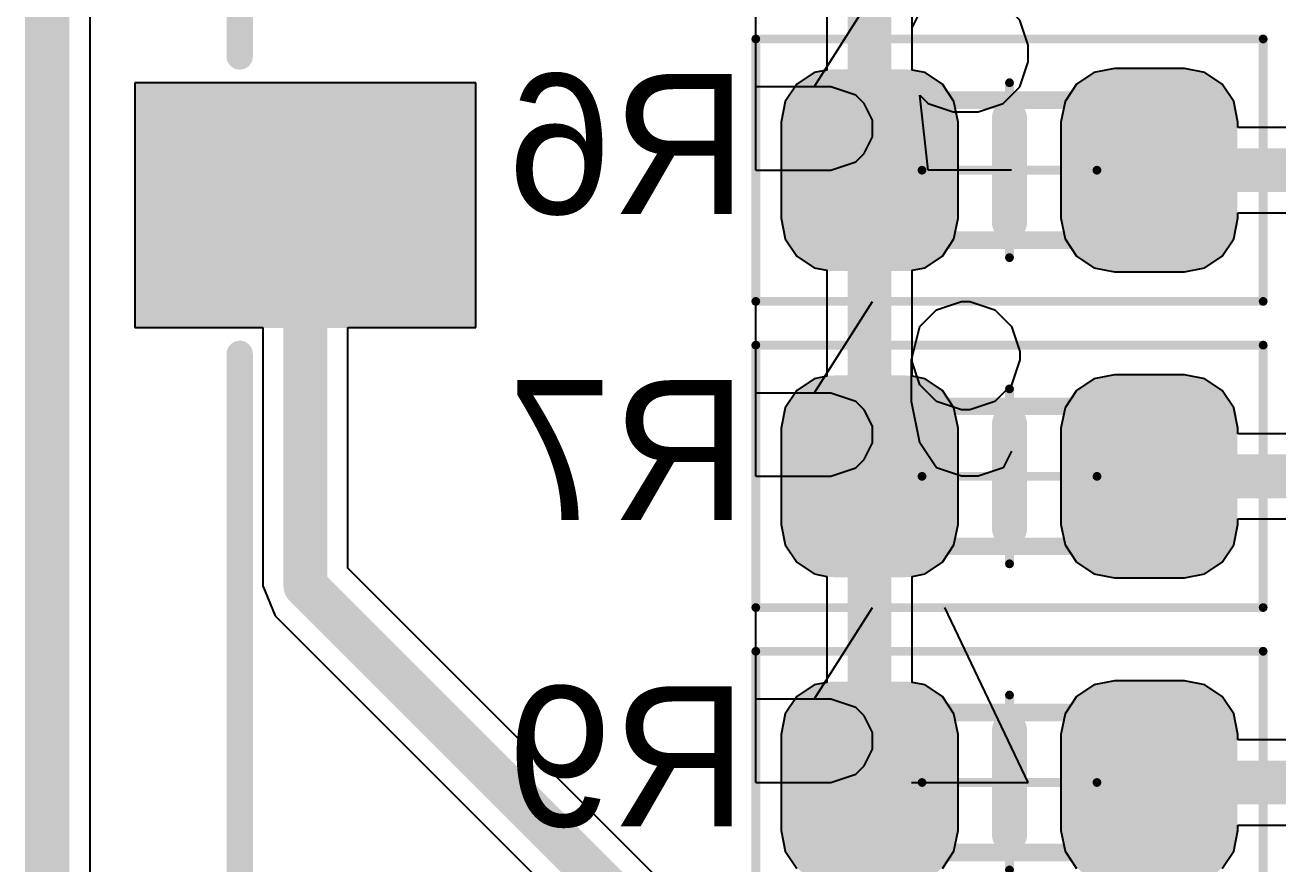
# Model space of a CAD drawing. Header units: millimetres. Extents: x 147.1 to 177.7, y 27.4 to 66.7.
# Drawn here: x 147.07 to 154.23, y 42.03 to 46.83 of the extents above; entities that cross this region are included whole.
import ezdxf

# ---------------------------------------------------------------- set-up
doc = ezdxf.new("R2010")
doc.units = ezdxf.units.MM
for name, color, linetype in [('BottomLayer', 5, 'Continuous'), ('BottomOverlay', 54, 'Continuous'), ('BottomPaste', 16, 'Continuous'), ('BottomSolder', 6, 'Continuous'), ('KeepOutLayer', 6, 'Continuous'), ('Mechanical1', 6, 'Continuous'), ('Mechanical15', 56, 'Continuous'), ('Mechanical6', 56, 'Continuous'), ('TopLayer', 1, 'Continuous'), ('TopOverlay', 2, 'Continuous'), ('TopPaste', 8, 'Continuous'), ('TopSolder', 216, 'Continuous')]:
    doc.layers.add(name, color=color, linetype=linetype)

# ---------------------------------------------------------------- blocks, each defined once
blk = doc.blocks.new('A______104H_TDA0_R01_2')
at = {"layer": 'TopLayer'}
blk.add_solid([(1.24998734, 17.60001052), (1.24998734, 18.80000812), (-0.5000117, 17.60001052), (-0.5000117, 18.80000812)], dxfattribs=at)
at = {"layer": 'TopOverlay', "const_width": 0.1499997}
for points in [[(-1.778e-05, 19.04999492), (-1.778e-05, 28.39998892)], [(-1.778e-05, 10.14998732), (-1.778e-05, 17.35002372)]]:
    blk.add_lwpolyline(points, dxfattribs=at)
at = {"layer": 'TopOverlay', "const_width": 0.07499858}
for points in [[(-0.03751834, 19.04999492, 1), (0.03748278, 19.04999492, 1)], [(-0.03751834, 17.35002372, 1), (0.03748278, 17.35002372, 1)]]:
    blk.add_lwpolyline(points, format="xyb", close=True, dxfattribs=at)
at = {"layer": 'TopPaste'}
blk.add_solid([(1.24998734, 17.60001052), (1.24998734, 18.80000812), (-0.5000117, 17.60001052), (-0.5000117, 18.80000812)], dxfattribs=at)
at = {"layer": 'TopSolder'}
blk.add_solid([(1.35158734, 17.49841052), (1.35158734, 18.90160812), (-0.6016117, 17.49841052), (-0.6016117, 18.90160812)], dxfattribs=at)
blk = doc.blocks.new('RESC1608X45_0603__B_16')
at = {"layer": 'BottomLayer', "const_width": 0.1999996}
for points in [[(-1.10002066, 0.2749804, 1), (-0.9000210599999999, 0.2749804, 1)], [(-0.70002146, 0.2749804, 1), (-0.5000218599999999, 0.2749804, 1)], [(0.49997614, 0.2749804, 1), (0.69997574, 0.2749804, 1)], [(0.8999753399999999, 0.2749804, 1), (1.09997494, 0.2749804, 1)], [(-1.10002066, -0.27502104, 1), (-0.9000210599999999, -0.27502104, 1)], [(-0.70002146, -0.27502104, 1), (-0.5000218599999999, -0.27502104, 1)], [(0.49997614, -0.27502104, 1), (0.69997574, -0.27502104, 1)], [(0.8999753399999999, -0.27502104, 1), (1.09997494, -0.27502104, 1)]]:
    blk.add_lwpolyline(points, format="xyb", close=True, dxfattribs=at)
at = {"layer": 'BottomLayer'}
for points in [[(-1.00002086, 0.47498), (-1.00002086, -0.47502064), (-0.60002166, 0.47498), (-0.60002166, -0.47502064)], [(0.59997594, 0.47498), (0.59997594, -0.47502064), (0.99997514, 0.47498), (0.99997514, -0.47502064)], [(-1.20002046, 0.2749804), (-1.20002046, -0.27502104), (-0.40002206, 0.2749804), (-0.40002206, -0.27502104)], [(0.39997634, 0.2749804), (0.39997634, -0.27502104), (1.19997474, 0.2749804), (1.19997474, -0.27502104)]]:
    blk.add_solid(points, dxfattribs=at)
at = {"layer": 'BottomOverlay', "const_width": 0.1999996}
blk.add_lwpolyline([(-2.286e-05, 0.30000448), (-2.286e-05, -0.29999432)], dxfattribs=at)
at = {"layer": 'BottomOverlay', "const_width": 0.0999998}
for points in [[(-0.05002276, 0.30000448, 1), (0.04997704, 0.30000448, 1)], [(-0.05002276, -0.29999432, 1), (0.04997704, -0.29999432, 1)]]:
    blk.add_lwpolyline(points, format="xyb", close=True, dxfattribs=at)
at = {"layer": 'BottomPaste', "const_width": 0.17499838}
for points in [[(-1.08751878, 0.2749804, 1), (-0.9125229399999999, 0.2749804, 1)], [(-0.6875195799999999, 0.2749804, 1), (-0.51252374, 0.2749804, 1)], [(0.51247802, 0.2749804, 1), (0.68747386, 0.2749804, 1)], [(0.91247722, 0.2749804, 1), (1.08747306, 0.2749804, 1)], [(-1.08751878, -0.27502104, 1), (-0.9125229399999999, -0.27502104, 1)], [(-0.6875195799999999, -0.27502104, 1), (-0.51252374, -0.27502104, 1)], [(0.51247802, -0.27502104, 1), (0.68747386, -0.27502104, 1)], [(0.91247722, -0.27502104, 1), (1.08747306, -0.27502104, 1)]]:
    blk.add_lwpolyline(points, format="xyb", close=True, dxfattribs=at)
at = {"layer": 'BottomPaste'}
for points in [[(-1.00002086, 0.44997878), (-1.00002086, -0.4500194199999999), (-0.60002166, 0.44997878), (-0.60002166, -0.4500194199999999)], [(0.59997594, 0.44997878), (0.59997594, -0.4500194199999999), (0.99997514, 0.44997878), (0.99997514, -0.4500194199999999)], [(-1.17501924, 0.2749804), (-1.17501924, -0.27502104), (-0.42502328, 0.2749804), (-0.42502328, -0.27502104)], [(0.42497756, 0.2749804), (0.42497756, -0.27502104), (1.17497352, 0.2749804), (1.17497352, -0.27502104)]]:
    blk.add_solid(points, dxfattribs=at)
at = {"layer": 'BottomSolder', "const_width": 0.3015996}
for points in [[(-1.15082066, 0.2749804, 1), (-0.84922106, 0.2749804, 1)], [(-0.7508214599999999, 0.2749804, 1), (-0.44922186, 0.2749804, 1)], [(0.44917614, 0.2749804, 1), (0.7507757399999999, 0.2749804, 1)], [(0.84917534, 0.2749804, 1), (1.15077494, 0.2749804, 1)], [(-1.15082066, -0.27502104, 1), (-0.84922106, -0.27502104, 1)], [(-0.7508214599999999, -0.27502104, 1), (-0.44922186, -0.27502104, 1)], [(0.44917614, -0.27502104, 1), (0.7507757399999999, -0.27502104, 1)], [(0.84917534, -0.27502104, 1), (1.15077494, -0.27502104, 1)]]:
    blk.add_lwpolyline(points, format="xyb", close=True, dxfattribs=at)
at = {"layer": 'BottomSolder'}
for points in [[(-1.00002086, 0.57658), (-1.00002086, -0.57662064), (-0.60002166, 0.57658), (-0.60002166, -0.57662064)], [(0.59997594, 0.57658), (0.59997594, -0.57662064), (0.99997514, 0.57658), (0.99997514, -0.57662064)], [(-1.30162046, 0.2749804), (-1.30162046, -0.27502104), (-0.29842206, 0.2749804), (-0.29842206, -0.27502104)], [(0.29837634, 0.2749804), (0.29837634, -0.27502104), (1.30157474, 0.2749804), (1.30157474, -0.27502104)]]:
    blk.add_solid(points, dxfattribs=at)
at = {"layer": 'Mechanical1', "const_width": 0.0999998}
for points in [[(0.7999755399999999, 0.39997888), (-0.80002126, 0.39997888)], [(0.7999755399999999, 0.39997888), (-0.80002126, 0.39997888)], [(-0.80002126, 0.39997888), (-0.80002126, -0.40001952)], [(-0.80002126, 0.39997888), (-0.80002126, -0.40001952)], [(0.7999755399999999, 0.39997888), (0.7999755399999999, -0.40001952)], [(0.7999755399999999, 0.39997888), (0.7999755399999999, -0.40001952)], [(0.7999755399999999, -0.40001952), (-0.80002126, -0.40001952)], [(0.7999755399999999, -0.40001952), (-0.80002126, -0.40001952)]]:
    blk.add_lwpolyline(points, dxfattribs=at)
at = {"layer": 'Mechanical1', "const_width": 0.0499999}
for points in [[(-0.82501994, 0.39997888, 1), (-0.7750225799999999, 0.39997888, 1)], [(-0.82501994, 0.39997888, 1), (-0.7750225799999999, 0.39997888, 1)], [(-0.82501994, 0.39997888, 1), (-0.7750225799999999, 0.39997888, 1)], [(-0.82501994, 0.39997888, 1), (-0.7750225799999999, 0.39997888, 1)], [(0.77497686, 0.39997888, 1), (0.82497422, 0.39997888, 1)], [(0.77497686, 0.39997888, 1), (0.82497422, 0.39997888, 1)], [(0.77497686, 0.39997888, 1), (0.82497422, 0.39997888, 1)], [(0.77497686, 0.39997888, 1), (0.82497422, 0.39997888, 1)], [(-0.82501994, -0.40001952, 1), (-0.7750225799999999, -0.40001952, 1)], [(-0.82501994, -0.40001952, 1), (-0.7750225799999999, -0.40001952, 1)], [(-0.82501994, -0.40001952, 1), (-0.7750225799999999, -0.40001952, 1)], [(-0.82501994, -0.40001952, 1), (-0.7750225799999999, -0.40001952, 1)], [(0.77497686, -0.40001952, 1), (0.82497422, -0.40001952, 1)], [(0.77497686, -0.40001952, 1), (0.82497422, -0.40001952, 1)], [(0.77497686, -0.40001952, 1), (0.82497422, -0.40001952, 1)], [(0.77497686, -0.40001952, 1), (0.82497422, -0.40001952, 1)]]:
    blk.add_lwpolyline(points, format="xyb", close=True, dxfattribs=at)
at = {"layer": 'Mechanical15', "const_width": 0.0499999}
for points in [[(1.45001234, 0.7499908799999999), (-1.45000726, 0.7499908799999999)], [(-1.45000726, 0.7499908799999999), (-1.45000726, -0.7499807199999999)], [(1.45001234, 0.7499908799999999), (1.45001234, -0.7499807199999999)], [(-2.286e-05, 0.50000408), (-2.286e-05, -0.49999392)], [(0.50000154, -2.032e-05), (-0.49999646, -2.032e-05)], [(1.45001234, -0.7499807199999999), (-1.45000726, -0.7499807199999999)]]:
    blk.add_lwpolyline(points, dxfattribs=at)
at = {"layer": 'Mechanical15', "const_width": 0.02499868}
for points in [[(-1.4625066, 0.7499908799999999, 1), (-1.43750792, 0.7499908799999999, 1)], [(-1.4625066, 0.7499908799999999, 1), (-1.43750792, 0.7499908799999999, 1)], [(1.437513, 0.7499908799999999, 1), (1.46251168, 0.7499908799999999, 1)], [(1.437513, 0.7499908799999999, 1), (1.46251168, 0.7499908799999999, 1)], [(-0.0125222, 0.50000408, 1), (0.01247648, 0.50000408, 1)], [(-0.5124958, -2.032e-05, 1), (-0.48749712, -2.032e-05, 1)], [(0.4875022, -2.032e-05, 1), (0.5125008799999999, -2.032e-05, 1)], [(-0.0125222, -0.49999392, 1), (0.01247648, -0.49999392, 1)], [(-1.4625066, -0.7499807199999999, 1), (-1.43750792, -0.7499807199999999, 1)], [(-1.4625066, -0.7499807199999999, 1), (-1.43750792, -0.7499807199999999, 1)], [(1.437513, -0.7499807199999999, 1), (1.46251168, -0.7499807199999999, 1)], [(1.437513, -0.7499807199999999, 1), (1.46251168, -0.7499807199999999, 1)]]:
    blk.add_lwpolyline(points, format="xyb", close=True, dxfattribs=at)
at = {"layer": 'Mechanical6'}
for p, q in [((0.22645116, 1.74978822), (0.08362441999999999, 1.70217846)), ((0.27406092, 1.74978822), (0.22645116, 1.74978822)), ((0.41688766, 1.70217846), (0.27406092, 1.74978822)), ((1.02151942, 1.74978822), (0.87869268, 1.70217846)), ((1.44999964, 1.74978822), (1.02151942, 1.74978822)), ((1.44999964, 1.74978822), (1.44999964, 0.75000104)), ((0.08362441999999999, 1.70217846), (-0.01159256, 1.60696148)), ((0.51210464, 1.60696148), (0.41688766, 1.70217846)), ((0.8310854599999999, 1.6545687), (0.7834757, 1.55935172)), ((0.87869268, 1.70217846), (0.8310854599999999, 1.6545687)), ((-0.01159256, 1.60696148), (-0.05919977999999999, 1.41652498)), ((0.5597144, 1.46413474), (0.51210464, 1.60696148)), ((0.7834757, 1.55935172), (0.7834757, 1.46413474)), ((0.5597144, 1.41652498), (0.5597144, 1.46413474)), ((0.7834757, 1.46413474), (0.8310854599999999, 1.36891522)), ((-0.05919977999999999, 1.41652498), (-0.01159256, 1.27369824)), ((-0.05919977999999999, 1.41652498), (-0.05919977999999999, 1.17848126)), ((0.51210464, 1.27369824), (0.5597144, 1.41652498)), ((0.8310854599999999, 1.36891522), (0.87869268, 1.321308)), ((0.87869268, 1.321308), (1.02151942, 1.27369824)), ((-0.01159256, 1.27369824), (0.08362441999999999, 1.17848126)), ((0.41688766, 1.17848126), (0.51210464, 1.27369824)), ((1.1167364, 1.27369824), (0.7834757, 0.75000104)), ((1.02151942, 1.27369824), (1.44999964, 1.27369824)), ((-0.05919977999999999, 1.17848126), (-0.01159256, 0.9404375399999999)), ((0.08362441999999999, 1.17848126), (0.22645116, 1.1308715)), ((0.27406092, 1.1308715), (0.41688766, 1.17848126)), ((0.22645116, 1.1308715), (0.27406092, 1.1308715)), ((-0.01159256, 0.9404375399999999), (0.08362441999999999, 0.7976108)), ((0.46449742, 0.7976108), (0.51210464, 0.89282778)), ((0.08362441999999999, 0.7976108), (0.22645116, 0.75000104)), ((0.32167068, 0.75000104), (0.46449742, 0.7976108)), ((0.22645116, 0.75000104), (0.32167068, 0.75000104))]:
    blk.add_line(p, q, dxfattribs=at)
blk = doc.blocks.new('RESC1608X45_0603__B_18')
at = {"layer": 'BottomLayer', "const_width": 0.1999996}
for points in [[(-1.10002066, 0.27498802, 1), (-0.9000210599999999, 0.27498802, 1)], [(-0.70002146, 0.27498802, 1), (-0.5000218599999999, 0.27498802, 1)], [(0.49997614, 0.27498802, 1), (0.69997574, 0.27498802, 1)], [(0.8999753399999999, 0.27498802, 1), (1.09997494, 0.27498802, 1)], [(-1.10002066, -0.27501342, 1), (-0.9000210599999999, -0.27501342, 1)], [(-0.70002146, -0.27501342, 1), (-0.5000218599999999, -0.27501342, 1)], [(0.49997614, -0.27501342, 1), (0.69997574, -0.27501342, 1)], [(0.8999753399999999, -0.27501342, 1), (1.09997494, -0.27501342, 1)]]:
    blk.add_lwpolyline(points, format="xyb", close=True, dxfattribs=at)
at = {"layer": 'BottomLayer'}
for points in [[(-1.00002086, 0.47498762), (-1.00002086, -0.47501302), (-0.60002166, 0.47498762), (-0.60002166, -0.47501302)], [(0.59997594, 0.47498762), (0.59997594, -0.47501302), (0.99997514, 0.47498762), (0.99997514, -0.47501302)], [(-1.20002046, 0.27498802), (-1.20002046, -0.27501342), (-0.40002206, 0.27498802), (-0.40002206, -0.27501342)], [(0.39997634, 0.27498802), (0.39997634, -0.27501342), (1.19997474, 0.27498802), (1.19997474, -0.27501342)]]:
    blk.add_solid(points, dxfattribs=at)
at = {"layer": 'BottomOverlay', "const_width": 0.1999996}
blk.add_lwpolyline([(-2.286e-05, 0.3000121), (-2.286e-05, -0.2999867)], dxfattribs=at)
at = {"layer": 'BottomOverlay', "const_width": 0.0999998}
for points in [[(-0.05002276, 0.3000121, 1), (0.04997704, 0.3000121, 1)], [(-0.05002276, -0.2999867, 1), (0.04997704, -0.2999867, 1)]]:
    blk.add_lwpolyline(points, format="xyb", close=True, dxfattribs=at)
at = {"layer": 'BottomPaste', "const_width": 0.17499838}
for points in [[(-1.08751878, 0.27498802, 1), (-0.9125229399999999, 0.27498802, 1)], [(-0.6875195799999999, 0.27498802, 1), (-0.51252374, 0.27498802, 1)], [(0.51247802, 0.27498802, 1), (0.68747386, 0.27498802, 1)], [(0.91247722, 0.27498802, 1), (1.08747306, 0.27498802, 1)], [(-1.08751878, -0.27501342, 1), (-0.9125229399999999, -0.27501342, 1)], [(-0.6875195799999999, -0.27501342, 1), (-0.51252374, -0.27501342, 1)], [(0.51247802, -0.27501342, 1), (0.68747386, -0.27501342, 1)], [(0.91247722, -0.27501342, 1), (1.08747306, -0.27501342, 1)]]:
    blk.add_lwpolyline(points, format="xyb", close=True, dxfattribs=at)
at = {"layer": 'BottomPaste'}
for points in [[(-1.00002086, 0.4499864), (-1.00002086, -0.4500118), (-0.60002166, 0.4499864), (-0.60002166, -0.4500118)], [(0.59997594, 0.4499864), (0.59997594, -0.4500118), (0.99997514, 0.4499864), (0.99997514, -0.4500118)], [(-1.17501924, 0.27498802), (-1.17501924, -0.27501342), (-0.42502328, 0.27498802), (-0.42502328, -0.27501342)], [(0.42497756, 0.27498802), (0.42497756, -0.27501342), (1.17497352, 0.27498802), (1.17497352, -0.27501342)]]:
    blk.add_solid(points, dxfattribs=at)
at = {"layer": 'BottomSolder', "const_width": 0.3015996}
for points in [[(-1.15082066, 0.27498802, 1), (-0.84922106, 0.27498802, 1)], [(-0.7508214599999999, 0.27498802, 1), (-0.44922186, 0.27498802, 1)], [(0.44917614, 0.27498802, 1), (0.7507757399999999, 0.27498802, 1)], [(0.84917534, 0.27498802, 1), (1.15077494, 0.27498802, 1)], [(-1.15082066, -0.27501342, 1), (-0.84922106, -0.27501342, 1)], [(-0.7508214599999999, -0.27501342, 1), (-0.44922186, -0.27501342, 1)], [(0.44917614, -0.27501342, 1), (0.7507757399999999, -0.27501342, 1)], [(0.84917534, -0.27501342, 1), (1.15077494, -0.27501342, 1)]]:
    blk.add_lwpolyline(points, format="xyb", close=True, dxfattribs=at)
at = {"layer": 'BottomSolder'}
for points in [[(-1.00002086, 0.57658762), (-1.00002086, -0.5766130199999999), (-0.60002166, 0.57658762), (-0.60002166, -0.5766130199999999)], [(0.59997594, 0.57658762), (0.59997594, -0.5766130199999999), (0.99997514, 0.57658762), (0.99997514, -0.5766130199999999)], [(-1.30162046, 0.27498802), (-1.30162046, -0.27501342), (-0.29842206, 0.27498802), (-0.29842206, -0.27501342)], [(0.29837634, 0.27498802), (0.29837634, -0.27501342), (1.30157474, 0.27498802), (1.30157474, -0.27501342)]]:
    blk.add_solid(points, dxfattribs=at)
at = {"layer": 'Mechanical1', "const_width": 0.0999998}
for points in [[(0.7999755399999999, 0.3999865), (-0.80002126, 0.3999865)], [(0.7999755399999999, 0.3999865), (-0.80002126, 0.3999865)], [(-0.80002126, 0.3999865), (-0.80002126, -0.4000119)], [(-0.80002126, 0.3999865), (-0.80002126, -0.4000119)], [(0.7999755399999999, 0.3999865), (0.7999755399999999, -0.4000119)], [(0.7999755399999999, 0.3999865), (0.7999755399999999, -0.4000119)], [(0.7999755399999999, -0.4000119), (-0.80002126, -0.4000119)], [(0.7999755399999999, -0.4000119), (-0.80002126, -0.4000119)]]:
    blk.add_lwpolyline(points, dxfattribs=at)
at = {"layer": 'Mechanical1', "const_width": 0.0499999}
for points in [[(-0.82501994, 0.3999865, 1), (-0.7750225799999999, 0.3999865, 1)], [(-0.82501994, 0.3999865, 1), (-0.7750225799999999, 0.3999865, 1)], [(-0.82501994, 0.3999865, 1), (-0.7750225799999999, 0.3999865, 1)], [(-0.82501994, 0.3999865, 1), (-0.7750225799999999, 0.3999865, 1)], [(0.77497686, 0.3999865, 1), (0.82497422, 0.3999865, 1)], [(0.77497686, 0.3999865, 1), (0.82497422, 0.3999865, 1)], [(0.77497686, 0.3999865, 1), (0.82497422, 0.3999865, 1)], [(0.77497686, 0.3999865, 1), (0.82497422, 0.3999865, 1)], [(-0.82501994, -0.4000119, 1), (-0.7750225799999999, -0.4000119, 1)], [(-0.82501994, -0.4000119, 1), (-0.7750225799999999, -0.4000119, 1)], [(-0.82501994, -0.4000119, 1), (-0.7750225799999999, -0.4000119, 1)], [(-0.82501994, -0.4000119, 1), (-0.7750225799999999, -0.4000119, 1)], [(0.77497686, -0.4000119, 1), (0.82497422, -0.4000119, 1)], [(0.77497686, -0.4000119, 1), (0.82497422, -0.4000119, 1)], [(0.77497686, -0.4000119, 1), (0.82497422, -0.4000119, 1)], [(0.77497686, -0.4000119, 1), (0.82497422, -0.4000119, 1)]]:
    blk.add_lwpolyline(points, format="xyb", close=True, dxfattribs=at)
at = {"layer": 'Mechanical15', "const_width": 0.0499999}
for points in [[(1.45001234, 0.7499985), (-1.45000726, 0.7499985)], [(-1.45000726, 0.7499985), (-1.45000726, -0.7500239)], [(1.45001234, 0.7499985), (1.45001234, -0.7500239)], [(-2.286e-05, 0.5000117), (-2.286e-05, -0.4999863)], [(0.50000154, -1.27e-05), (-0.49999646, -1.27e-05)], [(1.45001234, -0.7500239), (-1.45000726, -0.7500239)]]:
    blk.add_lwpolyline(points, dxfattribs=at)
at = {"layer": 'Mechanical15', "const_width": 0.02499868}
for points in [[(-1.4625066, 0.7499985, 1), (-1.43750792, 0.7499985, 1)], [(-1.4625066, 0.7499985, 1), (-1.43750792, 0.7499985, 1)], [(1.437513, 0.7499985, 1), (1.46251168, 0.7499985, 1)], [(1.437513, 0.7499985, 1), (1.46251168, 0.7499985, 1)], [(-0.0125222, 0.5000117, 1), (0.01247648, 0.5000117, 1)], [(-0.5124958, -1.27e-05, 1), (-0.48749712, -1.27e-05, 1)], [(0.4875022, -1.27e-05, 1), (0.5125008799999999, -1.27e-05, 1)], [(-0.0125222, -0.4999863, 1), (0.01247648, -0.4999863, 1)], [(-1.4625066, -0.7500239, 1), (-1.43750792, -0.7500239, 1)], [(-1.4625066, -0.7500239, 1), (-1.43750792, -0.7500239, 1)], [(1.437513, -0.7500239, 1), (1.46251168, -0.7500239, 1)], [(1.437513, -0.7500239, 1), (1.46251168, -0.7500239, 1)]]:
    blk.add_lwpolyline(points, format="xyb", close=True, dxfattribs=at)
at = {"layer": 'Mechanical6'}
for p, q in [((-0.10680954, 1.74978822), (0.3692779, 0.75000104)), ((0.5597144, 1.74978822), (-0.10680954, 1.74978822)), ((1.02151942, 1.74978822), (0.87869268, 1.70217846)), ((1.44999964, 1.74978822), (1.02151942, 1.74978822)), ((1.44999964, 1.74978822), (1.44999964, 0.75000104)), ((0.8310854599999999, 1.6545687), (0.7834757, 1.55935172)), ((0.87869268, 1.70217846), (0.8310854599999999, 1.6545687)), ((0.7834757, 1.55935172), (0.7834757, 1.46413474)), ((0.7834757, 1.46413474), (0.8310854599999999, 1.36891522)), ((0.8310854599999999, 1.36891522), (0.87869268, 1.321308)), ((0.87869268, 1.321308), (1.02151942, 1.27369824)), ((1.1167364, 1.27369824), (0.7834757, 0.75000104)), ((1.02151942, 1.27369824), (1.44999964, 1.27369824))]:
    blk.add_line(p, q, dxfattribs=at)
blk = doc.blocks.new('RESC1608X45_0603__B_19')
at = {"layer": 'BottomLayer', "const_width": 0.1999996}
for points in [[(-1.10002066, 0.27501596, 1), (-0.9000210599999999, 0.27501596, 1)], [(-0.70002146, 0.27501596, 1), (-0.5000218599999999, 0.27501596, 1)], [(0.49997614, 0.27501596, 1), (0.69997574, 0.27501596, 1)], [(0.8999753399999999, 0.27501596, 1), (1.09997494, 0.27501596, 1)], [(-1.10002066, -0.27498548, 1), (-0.9000210599999999, -0.27498548, 1)], [(-0.70002146, -0.27498548, 1), (-0.5000218599999999, -0.27498548, 1)], [(0.49997614, -0.27498548, 1), (0.69997574, -0.27498548, 1)], [(0.8999753399999999, -0.27498548, 1), (1.09997494, -0.27498548, 1)]]:
    blk.add_lwpolyline(points, format="xyb", close=True, dxfattribs=at)
at = {"layer": 'BottomLayer'}
for points in [[(-1.00002086, 0.4750155599999999), (-1.00002086, -0.4749850799999999), (-0.60002166, 0.4750155599999999), (-0.60002166, -0.4749850799999999)], [(0.59997594, 0.4750155599999999), (0.59997594, -0.4749850799999999), (0.99997514, 0.4750155599999999), (0.99997514, -0.4749850799999999)], [(-1.20002046, 0.27501596), (-1.20002046, -0.27498548), (-0.40002206, 0.27501596), (-0.40002206, -0.27498548)], [(0.39997634, 0.27501596), (0.39997634, -0.27498548), (1.19997474, 0.27501596), (1.19997474, -0.27498548)]]:
    blk.add_solid(points, dxfattribs=at)
at = {"layer": 'BottomOverlay', "const_width": 0.1999996}
blk.add_lwpolyline([(-2.286e-05, 0.29998924), (-2.286e-05, -0.30000956)], dxfattribs=at)
at = {"layer": 'BottomOverlay', "const_width": 0.0999998}
for points in [[(-0.05002276, 0.29998924, 1), (0.04997704, 0.29998924, 1)], [(-0.05002276, -0.30000956, 1), (0.04997704, -0.30000956, 1)]]:
    blk.add_lwpolyline(points, format="xyb", close=True, dxfattribs=at)
at = {"layer": 'BottomPaste', "const_width": 0.17499838}
for points in [[(-1.08751878, 0.27501596, 1), (-0.9125229399999999, 0.27501596, 1)], [(-0.6875195799999999, 0.27501596, 1), (-0.51252374, 0.27501596, 1)], [(0.51247802, 0.27501596, 1), (0.68747386, 0.27501596, 1)], [(0.91247722, 0.27501596, 1), (1.08747306, 0.27501596, 1)], [(-1.08751878, -0.27498548, 1), (-0.9125229399999999, -0.27498548, 1)], [(-0.6875195799999999, -0.27498548, 1), (-0.51252374, -0.27498548, 1)], [(0.51247802, -0.27498548, 1), (0.68747386, -0.27498548, 1)], [(0.91247722, -0.27498548, 1), (1.08747306, -0.27498548, 1)]]:
    blk.add_lwpolyline(points, format="xyb", close=True, dxfattribs=at)
at = {"layer": 'BottomPaste'}
for points in [[(-1.00002086, 0.45001434), (-1.00002086, -0.44998386), (-0.60002166, 0.45001434), (-0.60002166, -0.44998386)], [(0.59997594, 0.45001434), (0.59997594, -0.44998386), (0.99997514, 0.45001434), (0.99997514, -0.44998386)], [(-1.17501924, 0.27501596), (-1.17501924, -0.27498548), (-0.42502328, 0.27501596), (-0.42502328, -0.27498548)], [(0.42497756, 0.27501596), (0.42497756, -0.27498548), (1.17497352, 0.27501596), (1.17497352, -0.27498548)]]:
    blk.add_solid(points, dxfattribs=at)
at = {"layer": 'BottomSolder', "const_width": 0.3015996}
for points in [[(-1.15082066, 0.27501596, 1), (-0.84922106, 0.27501596, 1)], [(-0.7508214599999999, 0.27501596, 1), (-0.44922186, 0.27501596, 1)], [(0.44917614, 0.27501596, 1), (0.7507757399999999, 0.27501596, 1)], [(0.84917534, 0.27501596, 1), (1.15077494, 0.27501596, 1)], [(-1.15082066, -0.27498548, 1), (-0.84922106, -0.27498548, 1)], [(-0.7508214599999999, -0.27498548, 1), (-0.44922186, -0.27498548, 1)], [(0.44917614, -0.27498548, 1), (0.7507757399999999, -0.27498548, 1)], [(0.84917534, -0.27498548, 1), (1.15077494, -0.27498548, 1)]]:
    blk.add_lwpolyline(points, format="xyb", close=True, dxfattribs=at)
at = {"layer": 'BottomSolder'}
for points in [[(-1.00002086, 0.5766155599999999), (-1.00002086, -0.57658508), (-0.60002166, 0.5766155599999999), (-0.60002166, -0.57658508)], [(0.59997594, 0.5766155599999999), (0.59997594, -0.57658508), (0.99997514, 0.5766155599999999), (0.99997514, -0.57658508)], [(-1.30162046, 0.27501596), (-1.30162046, -0.27498548), (-0.29842206, 0.27501596), (-0.29842206, -0.27498548)], [(0.29837634, 0.27501596), (0.29837634, -0.27498548), (1.30157474, 0.27501596), (1.30157474, -0.27498548)]]:
    blk.add_solid(points, dxfattribs=at)
at = {"layer": 'Mechanical1', "const_width": 0.0999998}
for points in [[(0.7999755399999999, 0.40001444), (-0.80002126, 0.40001444)], [(0.7999755399999999, 0.40001444), (-0.80002126, 0.40001444)], [(-0.80002126, 0.40001444), (-0.80002126, -0.39998396)], [(-0.80002126, 0.40001444), (-0.80002126, -0.39998396)], [(0.7999755399999999, 0.40001444), (0.7999755399999999, -0.39998396)], [(0.7999755399999999, 0.40001444), (0.7999755399999999, -0.39998396)], [(0.7999755399999999, -0.39998396), (-0.80002126, -0.39998396)], [(0.7999755399999999, -0.39998396), (-0.80002126, -0.39998396)]]:
    blk.add_lwpolyline(points, dxfattribs=at)
at = {"layer": 'Mechanical1', "const_width": 0.0499999}
for points in [[(-0.82501994, 0.40001444, 1), (-0.7750225799999999, 0.40001444, 1)], [(-0.82501994, 0.40001444, 1), (-0.7750225799999999, 0.40001444, 1)], [(-0.82501994, 0.40001444, 1), (-0.7750225799999999, 0.40001444, 1)], [(-0.82501994, 0.40001444, 1), (-0.7750225799999999, 0.40001444, 1)], [(0.77497686, 0.40001444, 1), (0.82497422, 0.40001444, 1)], [(0.77497686, 0.40001444, 1), (0.82497422, 0.40001444, 1)], [(0.77497686, 0.40001444, 1), (0.82497422, 0.40001444, 1)], [(0.77497686, 0.40001444, 1), (0.82497422, 0.40001444, 1)], [(-0.82501994, -0.39998396, 1), (-0.7750225799999999, -0.39998396, 1)], [(-0.82501994, -0.39998396, 1), (-0.7750225799999999, -0.39998396, 1)], [(-0.82501994, -0.39998396, 1), (-0.7750225799999999, -0.39998396, 1)], [(-0.82501994, -0.39998396, 1), (-0.7750225799999999, -0.39998396, 1)], [(0.77497686, -0.39998396, 1), (0.82497422, -0.39998396, 1)], [(0.77497686, -0.39998396, 1), (0.82497422, -0.39998396, 1)], [(0.77497686, -0.39998396, 1), (0.82497422, -0.39998396, 1)], [(0.77497686, -0.39998396, 1), (0.82497422, -0.39998396, 1)]]:
    blk.add_lwpolyline(points, format="xyb", close=True, dxfattribs=at)
at = {"layer": 'Mechanical15', "const_width": 0.0499999}
for points in [[(1.45001234, 0.7499756399999999), (-1.45000726, 0.7499756399999999)], [(-1.45000726, 0.7499756399999999), (-1.45000726, -0.7499959599999999)], [(1.45001234, 0.7499756399999999), (1.45001234, -0.7499959599999999)], [(-2.286e-05, 0.49998884), (-2.286e-05, -0.50000916)], [(0.50000154, 1.524e-05), (-0.49999646, 1.524e-05)], [(1.45001234, -0.7499959599999999), (-1.45000726, -0.7499959599999999)]]:
    blk.add_lwpolyline(points, dxfattribs=at)
at = {"layer": 'Mechanical15', "const_width": 0.02499868}
for points in [[(-1.4625066, 0.7499756399999999, 1), (-1.43750792, 0.7499756399999999, 1)], [(-1.4625066, 0.7499756399999999, 1), (-1.43750792, 0.7499756399999999, 1)], [(1.437513, 0.7499756399999999, 1), (1.46251168, 0.7499756399999999, 1)], [(1.437513, 0.7499756399999999, 1), (1.46251168, 0.7499756399999999, 1)], [(-0.0125222, 0.49998884, 1), (0.01247648, 0.49998884, 1)], [(-0.5124958, 1.524e-05, 1), (-0.48749712, 1.524e-05, 1)], [(0.4875022, 1.524e-05, 1), (0.5125008799999999, 1.524e-05, 1)], [(-0.0125222, -0.50000916, 1), (0.01247648, -0.50000916, 1)], [(-1.4625066, -0.7499959599999999, 1), (-1.43750792, -0.7499959599999999, 1)], [(-1.4625066, -0.7499959599999999, 1), (-1.43750792, -0.7499959599999999, 1)], [(1.437513, -0.7499959599999999, 1), (1.46251168, -0.7499959599999999, 1)], [(1.437513, -0.7499959599999999, 1), (1.46251168, -0.7499959599999999, 1)]]:
    blk.add_lwpolyline(points, format="xyb", close=True, dxfattribs=at)
at = {"layer": 'Mechanical6'}
for p, q in [((0.0360172, 1.70217846), (0.17884394, 1.74978822)), ((0.17884394, 1.74978822), (0.27406092, 1.74978822)), ((0.27406092, 1.74978822), (0.41688766, 1.70217846)), ((1.02151942, 1.74978822), (0.87869268, 1.70217846)), ((1.44999964, 1.74978822), (1.02151942, 1.74978822)), ((1.44999964, 1.74978822), (1.44999964, 0.75000104)), ((-0.01159256, 1.60696148), (0.0360172, 1.70217846)), ((0.41688766, 1.70217846), (0.51210464, 1.55935172)), ((0.8310854599999999, 1.6545687), (0.7834757, 1.55935172)), ((0.87869268, 1.70217846), (0.8310854599999999, 1.6545687)), ((0.51210464, 1.55935172), (0.5597144, 1.321308)), ((0.7834757, 1.55935172), (0.7834757, 1.46413474)), ((0.7834757, 1.46413474), (0.8310854599999999, 1.36891522)), ((0.08362441999999999, 1.321308), (0.22645116, 1.36891522)), ((0.22645116, 1.36891522), (0.27406092, 1.36891522)), ((0.27406092, 1.36891522), (0.41688766, 1.321308)), ((0.8310854599999999, 1.36891522), (0.87869268, 1.321308)), ((-0.01159256, 1.22609102), (0.08362441999999999, 1.321308)), ((0.41688766, 1.321308), (0.51210464, 1.22609102)), ((0.5597144, 1.321308), (0.5597144, 1.08326428)), ((0.87869268, 1.321308), (1.02151942, 1.27369824)), ((-0.05919977999999999, 1.08326428), (-0.01159256, 1.22609102)), ((0.51210464, 1.22609102), (0.5597144, 1.08326428)), ((1.1167364, 1.27369824), (0.7834757, 0.75000104)), ((1.02151942, 1.27369824), (1.44999964, 1.27369824)), ((-0.05919977999999999, 1.03565452), (-0.05919977999999999, 1.08326428)), ((0.5597144, 1.08326428), (0.51210464, 0.89282778)), ((-0.01159256, 0.89282778), (-0.05919977999999999, 1.03565452)), ((0.08362441999999999, 0.7976108), (-0.01159256, 0.89282778)), ((0.51210464, 0.89282778), (0.41688766, 0.7976108)), ((0.22645116, 0.75000104), (0.08362441999999999, 0.7976108)), ((0.41688766, 0.7976108), (0.27406092, 0.75000104)), ((0.27406092, 0.75000104), (0.22645116, 0.75000104))]:
    blk.add_line(p, q, dxfattribs=at)
blk = doc.blocks.new('RESC1608X45_0603__B_20')
at = {"layer": 'BottomLayer', "const_width": 0.1999996}
for points in [[(-1.10002066, 0.2749931, 1), (-0.9000210599999999, 0.2749931, 1)], [(-0.70002146, 0.2749931, 1), (-0.5000218599999999, 0.2749931, 1)], [(0.49997614, 0.2749931, 1), (0.69997574, 0.2749931, 1)], [(0.8999753399999999, 0.2749931, 1), (1.09997494, 0.2749931, 1)], [(-1.10002066, -0.27500834, 1), (-0.9000210599999999, -0.27500834, 1)], [(-0.70002146, -0.27500834, 1), (-0.5000218599999999, -0.27500834, 1)], [(0.49997614, -0.27500834, 1), (0.69997574, -0.27500834, 1)], [(0.8999753399999999, -0.27500834, 1), (1.09997494, -0.27500834, 1)]]:
    blk.add_lwpolyline(points, format="xyb", close=True, dxfattribs=at)
at = {"layer": 'BottomLayer'}
for points in [[(-1.00002086, 0.4749927), (-1.00002086, -0.47500794), (-0.60002166, 0.4749927), (-0.60002166, -0.47500794)], [(0.59997594, 0.4749927), (0.59997594, -0.47500794), (0.99997514, 0.4749927), (0.99997514, -0.47500794)], [(-1.20002046, 0.2749931), (-1.20002046, -0.27500834), (-0.40002206, 0.2749931), (-0.40002206, -0.27500834)], [(0.39997634, 0.2749931), (0.39997634, -0.27500834), (1.19997474, 0.2749931), (1.19997474, -0.27500834)]]:
    blk.add_solid(points, dxfattribs=at)
at = {"layer": 'BottomOverlay', "const_width": 0.1999996}
blk.add_lwpolyline([(-2.286e-05, 0.30001718), (-2.286e-05, -0.29998162)], dxfattribs=at)
at = {"layer": 'BottomOverlay', "const_width": 0.0999998}
for points in [[(-0.05002276, 0.30001718, 1), (0.04997704, 0.30001718, 1)], [(-0.05002276, -0.29998162, 1), (0.04997704, -0.29998162, 1)]]:
    blk.add_lwpolyline(points, format="xyb", close=True, dxfattribs=at)
at = {"layer": 'BottomPaste', "const_width": 0.17499838}
for points in [[(-1.08751878, 0.2749931, 1), (-0.9125229399999999, 0.2749931, 1)], [(-0.6875195799999999, 0.2749931, 1), (-0.51252374, 0.2749931, 1)], [(0.51247802, 0.2749931, 1), (0.68747386, 0.2749931, 1)], [(0.91247722, 0.2749931, 1), (1.08747306, 0.2749931, 1)], [(-1.08751878, -0.27500834, 1), (-0.9125229399999999, -0.27500834, 1)], [(-0.6875195799999999, -0.27500834, 1), (-0.51252374, -0.27500834, 1)], [(0.51247802, -0.27500834, 1), (0.68747386, -0.27500834, 1)], [(0.91247722, -0.27500834, 1), (1.08747306, -0.27500834, 1)]]:
    blk.add_lwpolyline(points, format="xyb", close=True, dxfattribs=at)
at = {"layer": 'BottomPaste'}
for points in [[(-1.00002086, 0.44999148), (-1.00002086, -0.45000672), (-0.60002166, 0.44999148), (-0.60002166, -0.45000672)], [(0.59997594, 0.44999148), (0.59997594, -0.45000672), (0.99997514, 0.44999148), (0.99997514, -0.45000672)], [(-1.17501924, 0.2749931), (-1.17501924, -0.27500834), (-0.42502328, 0.2749931), (-0.42502328, -0.27500834)], [(0.42497756, 0.2749931), (0.42497756, -0.27500834), (1.17497352, 0.2749931), (1.17497352, -0.27500834)]]:
    blk.add_solid(points, dxfattribs=at)
at = {"layer": 'BottomSolder', "const_width": 0.3015996}
for points in [[(-1.15082066, 0.2749931, 1), (-0.84922106, 0.2749931, 1)], [(-0.7508214599999999, 0.2749931, 1), (-0.44922186, 0.2749931, 1)], [(0.44917614, 0.2749931, 1), (0.7507757399999999, 0.2749931, 1)], [(0.84917534, 0.2749931, 1), (1.15077494, 0.2749931, 1)], [(-1.15082066, -0.27500834, 1), (-0.84922106, -0.27500834, 1)], [(-0.7508214599999999, -0.27500834, 1), (-0.44922186, -0.27500834, 1)], [(0.44917614, -0.27500834, 1), (0.7507757399999999, -0.27500834, 1)], [(0.84917534, -0.27500834, 1), (1.15077494, -0.27500834, 1)]]:
    blk.add_lwpolyline(points, format="xyb", close=True, dxfattribs=at)
at = {"layer": 'BottomSolder'}
for points in [[(-1.00002086, 0.5765927), (-1.00002086, -0.5766079399999999), (-0.60002166, 0.5765927), (-0.60002166, -0.5766079399999999)], [(0.59997594, 0.5765927), (0.59997594, -0.5766079399999999), (0.99997514, 0.5765927), (0.99997514, -0.5766079399999999)], [(-1.30162046, 0.2749931), (-1.30162046, -0.27500834), (-0.29842206, 0.2749931), (-0.29842206, -0.27500834)], [(0.29837634, 0.2749931), (0.29837634, -0.27500834), (1.30157474, 0.2749931), (1.30157474, -0.27500834)]]:
    blk.add_solid(points, dxfattribs=at)
at = {"layer": 'Mechanical1', "const_width": 0.0999998}
for points in [[(0.7999755399999999, 0.39999158), (-0.80002126, 0.39999158)], [(0.7999755399999999, 0.39999158), (-0.80002126, 0.39999158)], [(-0.80002126, 0.39999158), (-0.80002126, -0.40000682)], [(-0.80002126, 0.39999158), (-0.80002126, -0.40000682)], [(0.7999755399999999, 0.39999158), (0.7999755399999999, -0.40000682)], [(0.7999755399999999, 0.39999158), (0.7999755399999999, -0.40000682)], [(0.7999755399999999, -0.40000682), (-0.80002126, -0.40000682)], [(0.7999755399999999, -0.40000682), (-0.80002126, -0.40000682)]]:
    blk.add_lwpolyline(points, dxfattribs=at)
at = {"layer": 'Mechanical1', "const_width": 0.0499999}
for points in [[(-0.82501994, 0.39999158, 1), (-0.7750225799999999, 0.39999158, 1)], [(-0.82501994, 0.39999158, 1), (-0.7750225799999999, 0.39999158, 1)], [(-0.82501994, 0.39999158, 1), (-0.7750225799999999, 0.39999158, 1)], [(-0.82501994, 0.39999158, 1), (-0.7750225799999999, 0.39999158, 1)], [(0.77497686, 0.39999158, 1), (0.82497422, 0.39999158, 1)], [(0.77497686, 0.39999158, 1), (0.82497422, 0.39999158, 1)], [(0.77497686, 0.39999158, 1), (0.82497422, 0.39999158, 1)], [(0.77497686, 0.39999158, 1), (0.82497422, 0.39999158, 1)], [(-0.82501994, -0.40000682, 1), (-0.7750225799999999, -0.40000682, 1)], [(-0.82501994, -0.40000682, 1), (-0.7750225799999999, -0.40000682, 1)], [(-0.82501994, -0.40000682, 1), (-0.7750225799999999, -0.40000682, 1)], [(-0.82501994, -0.40000682, 1), (-0.7750225799999999, -0.40000682, 1)], [(0.77497686, -0.40000682, 1), (0.82497422, -0.40000682, 1)], [(0.77497686, -0.40000682, 1), (0.82497422, -0.40000682, 1)], [(0.77497686, -0.40000682, 1), (0.82497422, -0.40000682, 1)], [(0.77497686, -0.40000682, 1), (0.82497422, -0.40000682, 1)]]:
    blk.add_lwpolyline(points, format="xyb", close=True, dxfattribs=at)
at = {"layer": 'Mechanical15', "const_width": 0.0499999}
for points in [[(1.45001234, 0.75000358), (-1.45000726, 0.75000358)], [(-1.45000726, 0.75000358), (-1.45000726, -0.75001882)], [(1.45001234, 0.75000358), (1.45001234, -0.75001882)], [(-2.286e-05, 0.5000167799999999), (-2.286e-05, -0.4999812199999999)], [(0.50000154, -7.62e-06), (-0.49999646, -7.62e-06)], [(1.45001234, -0.75001882), (-1.45000726, -0.75001882)]]:
    blk.add_lwpolyline(points, dxfattribs=at)
at = {"layer": 'Mechanical15', "const_width": 0.02499868}
for points in [[(-1.4625066, 0.75000358, 1), (-1.43750792, 0.75000358, 1)], [(-1.4625066, 0.75000358, 1), (-1.43750792, 0.75000358, 1)], [(1.437513, 0.75000358, 1), (1.46251168, 0.75000358, 1)], [(1.437513, 0.75000358, 1), (1.46251168, 0.75000358, 1)], [(-0.0125222, 0.5000167799999999, 1), (0.01247648, 0.5000167799999999, 1)], [(-0.5124958, -7.62e-06, 1), (-0.48749712, -7.62e-06, 1)], [(0.4875022, -7.62e-06, 1), (0.5125008799999999, -7.62e-06, 1)], [(-0.0125222, -0.4999812199999999, 1), (0.01247648, -0.4999812199999999, 1)], [(-1.4625066, -0.75001882, 1), (-1.43750792, -0.75001882, 1)], [(-1.4625066, -0.75001882, 1), (-1.43750792, -0.75001882, 1)], [(1.437513, -0.75001882, 1), (1.46251168, -0.75001882, 1)], [(1.437513, -0.75001882, 1), (1.46251168, -0.75001882, 1)]]:
    blk.add_lwpolyline(points, format="xyb", close=True, dxfattribs=at)
at = {"layer": 'Mechanical6'}
for p, q in [((-0.01159256, 1.74978822), (0.46449742, 1.74978822)), ((0.46449742, 1.74978822), (0.51210464, 1.321308)), ((1.02151942, 1.74978822), (0.87869268, 1.70217846)), ((1.44999964, 1.74978822), (1.02151942, 1.74978822)), ((1.44999964, 1.74978822), (1.44999964, 0.75000104)), ((0.8310854599999999, 1.6545687), (0.7834757, 1.55935172)), ((0.87869268, 1.70217846), (0.8310854599999999, 1.6545687)), ((0.7834757, 1.55935172), (0.7834757, 1.46413474)), ((0.7834757, 1.46413474), (0.8310854599999999, 1.36891522)), ((0.0360172, 1.36891522), (-0.05919977999999999, 1.27369824)), ((0.17884394, 1.41652498), (0.0360172, 1.36891522)), ((0.32167068, 1.41652498), (0.17884394, 1.41652498)), ((0.46449742, 1.36891522), (0.32167068, 1.41652498)), ((0.51210464, 1.321308), (0.46449742, 1.36891522)), ((0.8310854599999999, 1.36891522), (0.87869268, 1.321308)), ((0.87869268, 1.321308), (1.02151942, 1.27369824)), ((-0.05919977999999999, 1.27369824), (-0.10680954, 1.1308715)), ((1.1167364, 1.27369824), (0.7834757, 0.75000104)), ((1.02151942, 1.27369824), (1.44999964, 1.27369824)), ((-0.10680954, 1.1308715), (-0.10680954, 1.03565452)), ((-0.10680954, 1.03565452), (-0.05919977999999999, 0.89282778)), ((0.51210464, 0.8452180199999999), (0.5597144, 0.9404375399999999)), ((-0.05919977999999999, 0.89282778), (0.0360172, 0.7976108)), ((0.0360172, 0.7976108), (0.17884394, 0.75000104)), ((0.32167068, 0.75000104), (0.46449742, 0.7976108)), ((0.46449742, 0.7976108), (0.51210464, 0.8452180199999999)), ((0.17884394, 0.75000104), (0.32167068, 0.75000104))]:
    blk.add_line(p, q, dxfattribs=at)

msp = doc.modelspace()

# ---------------------------------------------------------------- linework, layer by layer
at = {"layer": 'BottomLayer'}
for p, q in [((147.44571222, 34.0575519), (147.44571222, 65.2499711)), ((151.65648866, 47.17778981999999), (151.65648866, 46.57220556)), ((152.14355906, 46.57220556), (152.14355906, 47.17778981999999)), ((151.5829709, 46.55758024), (151.48373564, 46.49127608)), ((151.65648866, 46.57220556), (151.5829709, 46.55758024)), ((152.21707682, 46.55758024), (152.14355906, 46.57220556)), ((152.31631208, 46.49127608), (152.21707682, 46.55758024)), ((153.1829677, 46.55758024), (153.08373244, 46.49127608)), ((153.30002106, 46.58086442), (153.1829677, 46.55758024)), ((153.70002026, 46.58086442), (153.30002106, 46.58086442)), ((153.81707362, 46.55758024), (153.70002026, 46.58086442)), ((153.91630888, 46.49127608), (153.81707362, 46.55758024)), ((151.48373564, 46.49127608), (151.41743148, 46.39204082)), ((152.38261624, 46.39204082), (152.31631208, 46.49127608)), ((153.08373244, 46.49127608), (153.01742828, 46.39204082)), ((153.98261304, 46.39204082), (153.91630888, 46.49127608)), ((151.41743148, 46.39204082), (151.3941473, 46.27498746)), ((152.40590042, 46.27498746), (152.38261624, 46.39204082)), ((153.01742828, 46.39204082), (152.9941441, 46.27498746)), ((154.00589722, 46.27498746), (153.98261304, 46.39204082)), ((151.3941473, 46.27498746), (151.3941473, 45.72498602)), ((152.40590042, 45.72498602), (152.40590042, 46.27498746)), ((152.9941441, 46.27498746), (152.9941441, 45.72498602)), ((154.00589722, 46.24352194), (154.00589722, 46.27498746)), ((154.32149984, 46.24352194), (154.00589722, 46.24352194)), ((151.3941473, 45.72498602), (151.41743148, 45.60793266)), ((152.38261624, 45.60793266), (152.40590042, 45.72498602)), ((152.9941441, 45.72498602), (153.01742828, 45.60793266)), ((153.98261304, 45.60793266), (154.00589722, 45.72498602)), ((154.00589722, 45.72498602), (154.00589722, 45.75645154)), ((154.00589722, 45.75645154), (154.32149984, 45.75645154)), ((151.41743148, 45.60793266), (151.48373564, 45.5086974)), ((152.31631208, 45.5086974), (152.38261624, 45.60793266)), ((153.01742828, 45.60793266), (153.08373244, 45.5086974)), ((153.91630888, 45.5086974), (153.98261304, 45.60793266)), ((151.48373564, 45.5086974), (151.5829709, 45.44239323999999)), ((152.21707682, 45.44239323999999), (152.31631208, 45.5086974)), ((153.08373244, 45.5086974), (153.1829677, 45.44239323999999)), ((153.81707362, 45.44239323999999), (153.91630888, 45.5086974)), ((151.5829709, 45.44239323999999), (151.6564658, 45.42777299999999)), ((151.6564658, 45.42777299999999), (151.6564658, 44.82222684)), ((152.1435362, 45.42776538), (152.21707682, 45.44239323999999)), ((152.1435362, 44.82223446), (152.1435362, 45.42776538)), ((153.1829677, 45.44239323999999), (153.30002106, 45.41910906)), ((153.30002106, 45.41910906), (153.70002026, 45.41910906)), ((153.70002026, 45.41910906), (153.81707362, 45.44239323999999)), ((153.30002106, 44.83089078), (153.1829677, 44.8076066)), ((153.70002026, 44.83089078), (153.30002106, 44.83089078)), ((153.81707362, 44.8076066), (153.70002026, 44.83089078)), ((151.5829709, 44.8076066), (151.48373564, 44.74130244)), ((151.6564658, 44.82222684), (151.5829709, 44.8076066)), ((152.21707682, 44.8076066), (152.1435362, 44.82223446)), ((152.31631208, 44.74130244), (152.21707682, 44.8076066)), ((153.1829677, 44.8076066), (153.08373244, 44.74130244)), ((153.91630888, 44.74130244), (153.81707362, 44.8076066)), ((151.48373564, 44.74130244), (151.41743148, 44.64206718)), ((152.38261624, 44.64206718), (152.31631208, 44.74130244)), ((153.08373244, 44.74130244), (153.01742828, 44.64206718)), ((153.98261304, 44.64206718), (153.91630888, 44.74130244)), ((151.41743148, 44.64206718), (151.3941473, 44.52501382)), ((152.40590042, 44.52501382), (152.38261624, 44.64206718)), ((153.01742828, 44.64206718), (152.9941441, 44.52501382)), ((154.00589722, 44.52501382), (153.98261304, 44.64206718)), ((151.3941473, 44.52501382), (151.3941473, 43.97501238)), ((152.40590042, 43.97501238), (152.40590042, 44.52501382)), ((152.9941441, 44.52501382), (152.9941441, 43.97501238)), ((154.00589722, 44.4935483), (154.00589722, 44.52501382)), ((154.32152524, 44.4935483), (154.00589722, 44.4935483)), ((151.3941473, 43.97501238), (151.41743148, 43.85795902)), ((152.38261624, 43.85795902), (152.40590042, 43.97501238)), ((152.9941441, 43.97501238), (153.01742828, 43.85795902)), ((153.98261304, 43.85795902), (154.00589722, 43.97501238)), ((154.00589722, 43.97501238), (154.00589722, 44.0064779)), ((154.00589722, 44.0064779), (154.32150746, 44.0064779)), ((151.41743148, 43.85795902), (151.48373564, 43.75872376)), ((152.31631208, 43.75872376), (152.38261624, 43.85795902)), ((153.01742828, 43.85795902), (153.08373244, 43.75872376)), ((153.91630888, 43.75872376), (153.98261304, 43.85795902)), ((151.48373564, 43.75872376), (151.5829709, 43.6924196)), ((152.21707682, 43.6924196), (152.31631208, 43.75872376)), ((153.08373244, 43.75872376), (153.1829677, 43.6924196)), ((153.81707362, 43.6924196), (153.91630888, 43.75872376)), ((151.5829709, 43.6924196), (151.6564658, 43.67779935999999)), ((152.1435362, 43.67779174), (152.21707682, 43.6924196)), ((153.1829677, 43.6924196), (153.30002106, 43.66913542)), ((153.70002026, 43.66913542), (153.81707362, 43.6924196)), ((151.6564658, 43.67779935999999), (151.6564658, 43.07223542)), ((152.1435362, 43.07224304), (152.1435362, 43.67779174)), ((153.30002106, 43.66913542), (153.70002026, 43.66913542)), ((151.5829709, 43.05761518), (151.48373564, 42.99131102)), ((151.6564658, 43.07223542), (151.5829709, 43.05761518)), ((152.21707682, 43.05761518), (152.1435362, 43.07224304)), ((152.31631208, 42.99131102), (152.21707682, 43.05761518)), ((153.1829677, 43.05761518), (153.08373244, 42.99131102)), ((153.30002106, 43.08089936), (153.1829677, 43.05761518)), ((153.70002026, 43.08089936), (153.30002106, 43.08089936)), ((153.81707362, 43.05761518), (153.70002026, 43.08089936)), ((153.91630888, 42.99131102), (153.81707362, 43.05761518)), ((151.48373564, 42.99131102), (151.41743148, 42.89207576)), ((152.38261624, 42.89207576), (152.31631208, 42.99131102)), ((153.08373244, 42.99131102), (153.01742828, 42.89207576)), ((153.98261304, 42.89207576), (153.91630888, 42.99131102)), ((151.41743148, 42.89207576), (151.3941473, 42.7750224)), ((152.40590042, 42.7750224), (152.38261624, 42.89207576)), ((153.01742828, 42.89207576), (152.9941441, 42.7750224)), ((154.00589722, 42.7750224), (153.98261304, 42.89207576)), ((151.3941473, 42.7750224), (151.3941473, 42.22502095999999)), ((152.40590042, 42.22502095999999), (152.40590042, 42.7750224)), ((152.9941441, 42.7750224), (152.9941441, 42.22502095999999)), ((154.00589722, 42.74355688), (154.00589722, 42.7750224)), ((154.32149476, 42.74355688), (154.00589722, 42.74355688)), ((154.00589722, 42.22502095999999), (154.00589722, 42.25648648)), ((154.00589722, 42.25648648), (154.32149476, 42.25648648)), ((151.3941473, 42.22502095999999), (151.41743148, 42.10796759999999)), ((152.38261624, 42.10796759999999), (152.40590042, 42.22502095999999)), ((152.9941441, 42.22502095999999), (153.01742828, 42.10796759999999)), ((153.98261304, 42.10796759999999), (154.00589722, 42.22502095999999)), ((151.41743148, 42.10796759999999), (151.48373564, 42.00873233999999)), ((152.31631208, 42.00873233999999), (152.38261624, 42.10796759999999)), ((153.01742828, 42.10796759999999), (153.08373244, 42.00873233999999)), ((153.91630888, 42.00873233999999), (153.98261304, 42.10796759999999))]:
    msp.add_line(p, q, dxfattribs=at)
at = {"layer": 'BottomLayer', "const_width": 0.2499995}
for points in [[(151.90002386, 45.99998674), (151.90002386, 47.75000864)], [(151.900001, 45.99996388), (151.90002386, 45.99998674)], [(151.900001, 42.50004454), (151.900001, 45.99996388)], [(153.50002066, 45.99998674), (154.69998524, 45.99998674)], [(153.50002066, 44.2500131), (154.69998778, 44.2500131)], [(151.900001, 42.50004454), (151.90002386, 42.50002168)], [(151.90002386, 40.74999216), (151.90002386, 42.50002168)], [(153.50002066, 42.50002168), (154.69998016, 42.50002168)]]:
    msp.add_lwpolyline(points, dxfattribs=at)
at = {"layer": 'BottomLayer', "const_width": 0.12499848}
for points in [[(151.83750176, 45.99996388, 1), (151.96250024, 45.99996388, 1)], [(151.83750176, 45.99996388, 1), (151.96250024, 45.99996388, 1)], [(151.83752462, 45.99998674, 1), (151.9625231, 45.99998674, 1)], [(151.83752462, 45.99998674, 1), (151.9625231, 45.99998674, 1)], [(153.43752142, 45.99998674, 1), (153.5625199, 45.99998674, 1)], [(153.43752142, 44.2500131, 1), (153.5625199, 44.2500131, 1)], [(151.83750176, 42.50004454, 1), (151.96250024, 42.50004454, 1)], [(151.83750176, 42.50004454, 1), (151.96250024, 42.50004454, 1)], [(151.83752462, 42.50002168, 1), (151.9625231, 42.50002168, 1)], [(151.83752462, 42.50002168, 1), (151.9625231, 42.50002168, 1)], [(153.43752142, 42.50002168, 1), (153.5625199, 42.50002168, 1)]]:
    msp.add_lwpolyline(points, format="xyb", close=True, dxfattribs=at)
at = {"layer": 'KeepOutLayer', "const_width": 0.254}
msp.add_lwpolyline([(147.2000104, 28.5000192), (147.2000104, 65.2499711)], dxfattribs=at)
at = {"layer": 'TopLayer'}
for p, q in [((147.44571222, 36.51845884), (147.44571222, 65.2499711)), ((149.64998772, 46.50000859999999), (147.69998908, 46.50000859999999)), ((147.69998908, 46.50000859999999), (147.69998908, 45.1000114)), ((149.64998772, 45.1000114), (149.64998772, 46.50000859999999)), ((147.69998908, 45.1000114), (148.4314532, 45.1000114)), ((148.4314532, 45.1000114), (148.4314532, 43.62501308)), ((148.9185236, 43.72588664), (148.9185236, 45.1000114)), ((148.9185236, 45.1000114), (149.64998772, 45.1000114)), ((154.50087718, 38.1435356), (148.9185236, 43.72588664)), ((148.4314532, 43.62501308), (148.50278402, 43.4528087)), ((148.50278402, 43.4528087), (154.22779416, 37.72779602))]:
    msp.add_line(p, q, dxfattribs=at)
at = {"layer": 'TopLayer', "const_width": 0.2499995}
for points in [[(148.6749884, 43.62501308), (148.6749884, 45.80001)], [(148.6749884, 43.62501308), (154.40000108, 37.9000004)]]:
    msp.add_lwpolyline(points, dxfattribs=at)
at = {"layer": 'TopLayer', "const_width": 0.12499848}
for points in [[(148.61248916, 45.80001, 1), (148.73748764, 45.80001, 1)], [(148.61248916, 43.62501308, 1), (148.73748764, 43.62501308, 1)], [(148.61248916, 43.62501308, 1), (148.73748764, 43.62501308, 1)]]:
    msp.add_lwpolyline(points, format="xyb", close=True, dxfattribs=at)

# ---------------------------------------------------------------- block references
msp.add_blockref('A______104H_TDA0_R01_2', (148.30000058, 27.60000068))
at = {"rotation": 180}
for name, p in [('RESC1608X45_0603__B_20', (152.6999994, 47.75000102)), ('RESC1608X45_0603__B_19', (152.6999994, 46.00000198)), ('RESC1608X45_0603__B_18', (152.6999994, 44.2500004)), ('RESC1608X45_0603__B_16', (152.6999994, 42.50000136))]:
    msp.add_blockref(name, p, dxfattribs=at)

# ---------------------------------------------------------------- texts
at = {"layer": 'BottomOverlay', "text_generation_flag": 2}
for s, p in [('R6', (151.19999986, 45.74999994)), ('R7', (151.19999986, 44.0000009)), ('R9', (151.19999986, 42.25000186))]:
    msp.add_text(s, height=0.80000094, dxfattribs=at).set_placement(p)

doc.saveas('drawing.dxf')
